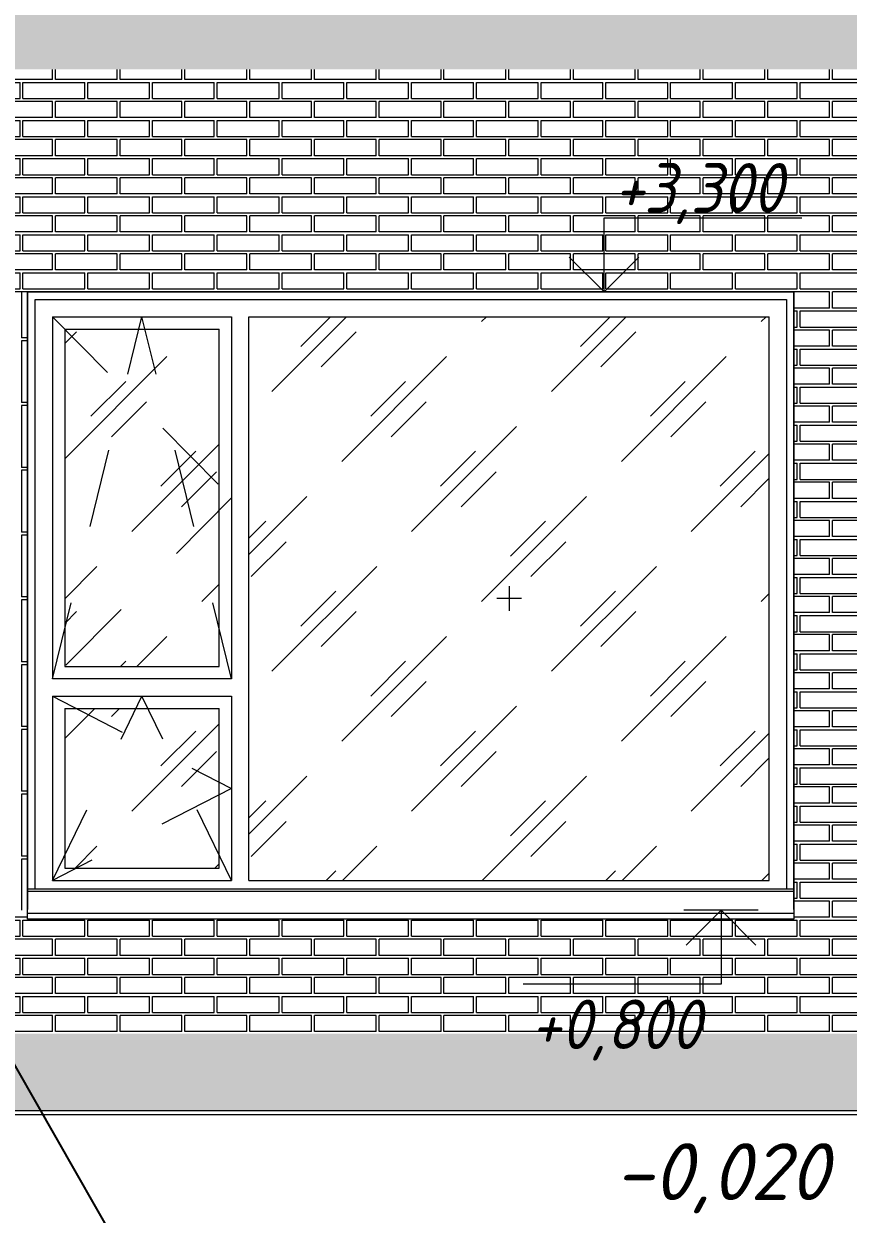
# Model space of a CAD drawing. Header units: millimetres. Extents: x 3914 to 319671, y -18248 to 19136.
# Drawn here: x 278270 to 281605, y -430 to 4384 of the extents above; entities that cross this region are included whole.
import ezdxf

# ---------------------------------------------------------------- set-up
doc = ezdxf.new("R2010")
doc.units = ezdxf.units.MM
doc.linetypes.add('Штрих', pattern=[635, 317.5, -317.5])
for name, color, linetype, lineweight in [('A-ANNO-NOTE', 7, 'Continuous', 9), ('A-DETL-2', 7, 'Continuous', 5), ('A-GLAZ', 7, 'Continuous', 9), ('A-GLAZ-1', 7, 'Continuous', 5), ('A-GLAZ-2', 7, 'Штрих', 5), ('A-WALL', 7, 'Continuous', 5), ('A-WALL-PATT', 7, 'Continuous', 5), ('G-ANNO-DIMS', 7, 'Continuous', 9), ('G-ANNO-DIMS-1', 7, 'Continuous', 20)]:
    doc.layers.add(name, color=color, linetype=linetype, lineweight=lineweight)
doc.styles.add('ISOCPEUR_I_1', font='isocpeui.ttf', dxfattribs={"height": 230})
doc.styles.add('ISOCPEUR_I_3', font='isocpeui.ttf', dxfattribs={"width": 0.9, "height": 200})
pattern_1 = [(45, (-39007.8, 1300), (-282.843, 282.843), [200, -600]), (45, (-39207.8, 1200), (-282.843, 282.843), [600, -200]), (45, (-38807.8, 1100), (-282.843, 282.843), [200, -600])]

# ---------------------------------------------------------------- blocks, each defined once
blk = doc.blocks.new('Окно_СКБ_2Ст_БезПР - ОК-1__3100х2500_h__Рекреация ДУ-37133684-АР2_ТР1_Фасад ___-1')
at = {"layer": 'A-GLAZ-1'}
h = blk.add_hatch(dxfattribs=at)
h.set_pattern_fill('FP_116', color=256, style=0, pattern_type=2)
h.set_pattern_definition(pattern_1)
h.paths.add_polyline_path([(-36745, 920), (-34640, 920), (-34640, 3200), (-36745, 3200), (-36745, 926.2)], flags=0)
h = blk.add_hatch(dxfattribs=at)
h.set_pattern_fill('FP_116', color=256, style=0, pattern_type=2)
h.set_pattern_definition(pattern_1)
h.paths.add_polyline_path([(-37490, 1785), (-36865, 1785), (-36865, 3150), (-37490, 3150), (-37490, 2020.2)], flags=0)
h = blk.add_hatch(dxfattribs=at)
h.set_pattern_fill('FP_116', color=256, style=0, pattern_type=2)
h.set_pattern_definition(pattern_1)
h.paths.add_polyline_path([(-36911, 970), (-36865, 970), (-36865, 1615), (-37490, 1615), (-37490, 970), (-37294.1, 970)], flags=0)
for p, q in [((-37640, 3300), (-37640, 802.5)), ((-34540, 3300), (-37640, 3300)), ((-34540, 802.5), (-34540, 3300)), ((-37610, 885), (-37610, 3270)), ((-37610, 3270), (-34570, 3270)), ((-34570, 3270), (-34570, 885)), ((-37540, 3200), (-37540, 1735)), ((-37540, 3200), (-36815, 3200)), ((-36815, 3200), (-36815, 1735)), ((-36745, 920), (-36745, 3200)), ((-36745, 3200), (-34640, 3200)), ((-34640, 920), (-34640, 3200)), ((-37490, 3150), (-37490, 1785)), ((-37490, 3150), (-36865, 3150)), ((-36865, 1785), (-36865, 3150)), ((-35692.5, 2110), (-35692.5, 2010)), ((-35642.5, 2060), (-35742.5, 2060)), ((-37490, 1785), (-36865, 1785)), ((-36815, 1735), (-37540, 1735)), ((-37540, 1665), (-37540, 920)), ((-37540, 1665), (-36815, 1665)), ((-36815, 1665), (-36815, 920)), ((-37490, 1615), (-37490, 970)), ((-37490, 1615), (-36865, 1615)), ((-36865, 970), (-36865, 1615)), ((-37490, 970), (-36865, 970)), ((-37540, 920), (-36815, 920)), ((-36745, 920), (-34640, 920))]:
    blk.add_line(p, q, dxfattribs=at)
at = {"layer": 'A-GLAZ-2'}
for p, q in [((-37540, 1735), (-37177.5, 3200)), ((-37540, 3200), (-36815, 2467.5)), ((-36815, 1735), (-37177.5, 3200)), ((-36815, 2467.5), (-37540, 1735)), ((-37540, 920), (-37177.5, 1665)), ((-37540, 1665), (-36815, 1292.5)), ((-36815, 920), (-37177.5, 1665)), ((-36815, 1292.5), (-37540, 920))]:
    blk.add_line(p, q, dxfattribs=at)
blk = doc.blocks.new('WNW_Отлив - Отлив_металлический-33822956-АР2_ТР1_Фасад ___-1')
at = {"layer": 'A-GLAZ-1'}
for p, q in [((-77249.8, 9285), (-80349.8, 9285)), ((-77249.8, 9275), (-80349.8, 9275)), ((-80349.8, 9188), (-80349.8, 9202.5)), ((-77249.8, 9202.5), (-77249.8, 9188)), ((-80349.8, 9163), (-80349.8, 9188)), ((-80349.8, 9188), (-77249.8, 9188)), ((-77249.8, 9163), (-80349.8, 9163)), ((-77249.8, 9188), (-77249.8, 9163))]:
    blk.add_line(p, q, dxfattribs=at)
blk = doc.blocks.new('Высотные отметки - Стрелка_Низ-17668717-АР2_ТР1_Фасад ___-1')
at = {"layer": 'G-ANNO-DIMS'}
for p, q in [((-87905.4, 3599.7), (-88205.4, 3599.7)), ((-88055.5, 3599.7), (-88055.5, 3299.7)), ((-88055.5, 3299.7), (-88855.5, 3299.7))]:
    blk.add_line(p, q, dxfattribs=at)
at = {"layer": 'G-ANNO-DIMS-1'}
for q in [(-88196.9, 3458.3), (-87914.1, 3458.3)]:
    blk.add_line((-88055.5, 3599.7), q, dxfattribs=at)
blk = doc.blocks.new('Высотные отметки - Стрелка_Верх-17668718-АР2_ТР1_Фасад ___-1')
at = {"layer": 'G-ANNO-DIMS'}
for p, q in [((2945.4, 7800), (3745.4, 7800)), ((2945.4, 7500), (2945.4, 7800)), ((2793.8, 7500), (3093.8, 7500))]:
    blk.add_line(p, q, dxfattribs=at)
at = {"layer": 'G-ANNO-DIMS-1'}
for q in [(2804, 7641.4), (3086.9, 7641.4)]:
    blk.add_line((2945.4, 7500), q, dxfattribs=at)

msp = doc.modelspace()

# ---------------------------------------------------------------- hatches: boundary and pattern name
at = {"layer": 'A-WALL-PATT'}
h = msp.add_hatch(dxfattribs=at)
h.set_pattern_fill('FP_127', color=256, style=0, pattern_type=2)
h.set_pattern_definition([(180, (282386.86, 4215.69), (-2e-14, -154), [125, -137]), (90, (282386.86, 4150.7), (-262, 2e-14), [65, -89]), (180, (282386.86, 4150.69), (-2e-14, -154), [125, -137]), (90, (282398.86, 4150.7), (-262, 2e-14), [65, -89]), (180, (282523.86, 4150.69), (-2e-14, -154), [125, -137]), (180, (282523.86, 4215.69), (-2e-14, -154), [125, -137]), (90, (282267.86, 4227.7), (-262, 2e-14), [65, -89]), (90, (282517.86, 4227.7), (-262, 2e-14), [65, -89]), (0, (282267.86, 4227.69), (0, -154), [250, -12]), (0, (282267.86, 4292.69), (0, -154), [250, -12])])
h.paths.add_polyline_path([(274015.9, 4200), (282065.9, 4200), (282065.9, 4230.5), (282035.9, 4230.5), (282035.9, 4307.5), (282065.9, 4307.5), (282065.9, 4384.5), (282035.9, 4384.5), (282035.9, 4461.5), (282065.9, 4461.5), (282065.9, 4538.5), (282035.9, 4538.5), (282035.9, 4615.5), (282065.9, 4615.5), (282065.9, 4692.5), (282035.9, 4692.5), (282035.9, 4769.5), (282065.9, 4769.5), (282065.9, 4846.5), (282035.9, 4846.5), (282035.9, 4923.5), (282065.9, 4923.5), (282065.9, 5000.5), (282035.9, 5000.5), (282035.9, 5077.5), (282065.9, 5077.5), (282065.9, 5154.5), (282035.9, 5154.5), (282035.9, 5231.5), (282065.9, 5231.5), (282065.9, 5308.5), (282035.9, 5308.5), (282035.9, 5385.5), (282065.9, 5385.5), (282065.9, 5462.5), (282035.9, 5462.5), (282035.9, 5539.5), (282065.9, 5539.5), (282065.9, 5616.5), (282035.9, 5616.5), (282035.9, 5693.5), (282065.9, 5693.5), (282065.9, 5770.5), (282035.9, 5770.5), (282035.9, 5847.5), (282065.9, 5847.5), (282065.9, 5924.5), (282035.9, 5924.5), (282035.9, 6001.5), (282065.9, 6001.5), (282065.9, 6078.5), (282035.9, 6078.5), (282035.9, 6155.5), (282065.9, 6155.5), (282065.9, 6231.7), (282035.9, 6232.5), (282035.9, 6309.5), (282065.9, 6309.5), (282065.9, 6386.5), (282035.9, 6386.5), (282035.9, 6463.5), (282065.9, 6463.5), (282065.9, 6540.5), (282035.9, 6540.5), (282035.9, 6617.5), (282065.9, 6617.5), (282065.9, 6694.5), (282035.9, 6694.5), (282035.9, 6771.5), (282065.9, 6771.5), (282065.9, 6848.5), (282035.9, 6848.5), (282035.9, 6925.5), (282065.9, 6925.5), (282065.9, 7002.5), (282035.9, 7002.5), (282035.9, 7079.5), (282065.9, 7079.5), (282065.9, 7156.5), (282035.9, 7156.5), (282035.9, 7233.5), (282065.9, 7233.5), (282065.9, 7310.5), (282035.9, 7310.5), (282035.9, 7387.5), (282065.9, 7387.5), (282065.9, 9979), (274015.9, 9979), (274015.9, 4212.7)], flags=0)
h.paths.add_polyline_path([(279398, 4963), (278285.4, 4964), (278285.4, 7500), (281385.4, 7500), (281385.4, 4963), (280930.2, 4963)], flags=0)
h.paths.add_polyline_path([(274215.9, 4963), (274215.9, 7500), (277042.9, 7500), (277042.9, 5000), (277020.2, 5000), (277020.2, 4997.7), (276943.2, 4997.7), (276943.2, 5000), (276866.2, 5000), (276866.2, 4997.7), (276789.2, 4997.7), (276789.2, 5000), (276712.2, 5000), (276712.2, 4997.7), (276635.2, 4997.7), (276635.2, 5000), (276558.2, 5000), (276558.2, 4997.7), (276481.2, 4997.7), (276481.2, 5000), (276404.2, 5000), (276404.2, 4997.7), (276327.2, 4997.7), (276327.2, 5000), (276250.2, 5000), (276250.2, 4997.7), (276173.2, 4997.7), (276173.2, 5000), (276115.9, 5000), (276115.9, 4963), (274525.4, 4963)], flags=0)
h = msp.add_hatch(dxfattribs=at)
h.set_pattern_fill('FP_125', color=256, style=0, pattern_type=2)
h.set_pattern_definition([(180, (282315.92, 66), (-2e-14, -154), [125, -137]), (90, (282315.92, 1), (-262, 2e-14), [65, -89]), (180, (282315.92, 1), (-2e-14, -154), [125, -137]), (90, (282327.92, 1), (-262, 2e-14), [65, -89]), (180, (282452.92, 1), (-2e-14, -154), [125, -137]), (180, (282452.92, 66), (-2e-14, -154), [125, -137]), (90, (282196.92, 78), (-262, 2e-14), [65, -89]), (90, (282446.92, 78), (-262, 2e-14), [65, -89]), (0, (282196.92, 78), (0, -154), [250, -12]), (0, (282196.92, 143), (0, -154), [250, -12])])
h.paths.add_polyline_path([(280930.2, 300), (282035.9, 300), (282035.9, 303), (282065.9, 303.5), (282065.4, 380), (282035.9, 380), (282035.9, 457), (282065.9, 457.5), (282065.9, 534), (282035.9, 534.5), (282035.9, 611), (282065.9, 611.5), (282065.9, 687.8), (282035.9, 688.5), (282035.9, 764.5), (282065.9, 765.5), (282065.9, 842), (282035.9, 842.5), (282035.9, 919), (282065.9, 919.5), (282065.9, 996), (282035.9, 996.5), (282035.9, 1073), (282065.9, 1073.5), (282065.9, 1150), (282035.9, 1150.5), (282035.9, 1227), (282065.9, 1227.5), (282065.9, 1304), (282035.9, 1304.5), (282035.9, 1381), (282065.9, 1381.5), (282065.9, 1458), (282035.9, 1458.5), (282035.9, 1535), (282065.9, 1535.5), (282065.9, 1612), (282035.9, 1612.5), (282035.9, 1689), (282065.9, 1689.5), (282065.9, 1766), (282035.9, 1766.5), (282035.9, 1843), (282065.9, 1843.5), (282065.9, 1920), (282035.9, 1920.5), (282035.9, 1997), (282065.9, 1997.5), (282065.9, 2074), (282035.9, 2074.5), (282035.9, 2151), (282058.9, 2151.5), (282058.9, 2228), (282035.9, 2228.5), (282035.9, 2305), (282058.9, 2305.5), (282058.9, 2382), (282035.9, 2382.5), (282035.9, 2459), (282058.9, 2459.5), (282058.9, 2536), (282035.9, 2536.5), (282035.9, 2613), (282058.9, 2613.5), (282058.9, 2690), (282035.9, 2690.5), (282035.9, 2767), (282058.9, 2767.5), (282058.9, 2844), (282035.9, 2844.5), (282035.9, 2921), (282058.9, 2921.5), (282058.9, 2998), (282035.9, 2998.5), (282035.9, 3075), (282058.9, 3075.5), (282058.9, 3152), (282035.9, 3152.5), (282035.9, 3229), (282058.9, 3229.8), (282058.9, 3300), (282035.9, 3300), (282035.9, 3383), (282065.9, 3383.5), (282065.9, 3460), (282035.9, 3460.5), (282035.9, 3537), (282065.9, 3537.5), (282065.9, 3614), (282035.9, 3614), (282035.9, 3691), (282065.9, 3691), (282065.9, 3768), (282035.9, 3768), (282035.9, 3845), (282065.9, 3845), (282065.9, 3922), (282035.9, 3922), (282035.9, 3999), (282065.9, 3999), (282065.9, 4076), (282035.9, 4076), (282035.9, 4153), (282065.9, 4153), (282065.9, 4200), (277435.9, 4200), (277435.9, 3300), (281385.9, 3300), (281385.9, 763), (278285.9, 764), (278285.9, 800), (277435.9, 800), (277435.9, 300), (279398, 300)], flags=0)
h = msp.add_hatch(dxfattribs=at)
h.set_pattern_fill('FP_143', color=256, style=0, pattern_type=2)
h.set_pattern_definition([(270, (280262.6, 7818.6), (154, 9e-15), [125, -137]), (180, (280327.6, 7818.6), (-3e-14, -262), [65, -89]), (270, (280327.6, 7818.6), (154, 9e-15), [125, -137]), (180, (280327.6, 7830.6), (-3e-14, -262), [65, -89]), (270, (280327.6, 7955.6), (154, 9e-15), [125, -137]), (270, (280262.6, 7955.6), (154, 9e-15), [125, -137]), (180, (280250.6, 7699.6), (-3e-14, -262), [65, -89]), (180, (280250.6, 7949.6), (-3e-14, -262), [65, -89]), (90, (280250.6, 7699.6), (154, -9e-15), [250, -12]), (90, (280185.6, 7699.6), (154, -9e-15), [250, -12])])
h.paths.add_polyline_path([(277485.2, 800), (277562.2, 800), (277562.2, 3300), (277485.2, 3300)], flags=0)
h.paths.add_polyline_path([(277639.2, 800), (277716.2, 800), (277716.2, 3300), (277639.2, 3300)], flags=0)
h.paths.add_polyline_path([(277793.2, 800), (277870.2, 800), (277870.2, 3300), (277793.2, 3300)], flags=0)
h.paths.add_polyline_path([(277947.2, 800), (278024.2, 800), (278024.2, 3300), (277947.2, 3300), (277947.2, 802.5)], flags=0)
h.paths.add_polyline_path([(278101.2, 800), (278178.2, 800), (278178.2, 3300), (278101.2, 3300), (278101.2, 802.5)], flags=0)
h.paths.add_polyline_path([(278285.9, 800), (278285.9, 3300), (278255.2, 3300), (278255.2, 800)], flags=0)
h = msp.add_hatch(dxfattribs=at)
h.set_pattern_fill('FP_130', color=256, style=0, pattern_type=2)
h.set_pattern_definition([(180, (273935.92, 66), (-2e-14, -154), [125, -137]), (90, (273935.92, 1), (-262, 2e-14), [65, -89]), (180, (273935.92, 1), (-2e-14, -154), [125, -137]), (90, (273947.92, 1), (-262, 2e-14), [65, -89]), (180, (274072.92, 1), (-2e-14, -154), [125, -137]), (180, (274072.92, 66), (-2e-14, -154), [125, -137]), (90, (273816.92, 78), (-262, 2e-14), [65, -89]), (90, (274066.92, 78), (-262, 2e-14), [65, -89]), (0, (273816.92, 78), (0, -154), [250, -12]), (0, (273816.92, 143), (0, -154), [250, -12])])
h.paths.add_polyline_path([(282065.4, -10), (282065.4, 72), (282035.9, 72), (282035.9, 149), (282065.4, 149), (282065.4, 226), (282035.9, 226), (282035.9, 300), (275942.9, 300), (275942.9, 0), (274242.9, 0), (274242.9, 300), (274015.9, 300), (274015.9, -10), (281696.4, -10)], flags=0)

# ---------------------------------------------------------------- linework, layer by layer
at = {"color": 1}
msp.add_line((276216, 3700), (281122, -4879), dxfattribs=at)
at = {"layer": 'A-DETL-2'}
msp.add_line((302545.6, -27.8), (274015.9, -27.8), dxfattribs=at)
at = {"layer": 'A-WALL'}
for p, q in [((278285.9, 3300), (281385.9, 3300)), ((278285.9, 802.5), (278285.9, 3300)), ((281385.9, 3300), (281385.9, 802.5)), ((274015.9, -10), (302465.7, -10))]:
    msp.add_line(p, q, dxfattribs=at)
at = {"layer": 'G-ANNO-DIMS'}
for p, q in [((280372.9, 3300), (280617.5, 3300)), ((281111.8, 800), (281090.9, 800))]:
    msp.add_line(p, q, dxfattribs=at)

# ---------------------------------------------------------------- block references
at = {"layer": 'A-GLAZ'}
for name, p in [('Окно_СКБ_2Ст_БезПР - ОК-1__3100х2500_h__Рекреация ДУ-37133684-АР2_ТР1_Фасад ___-1', (315925.9, 0)), ('WNW_Отлив - Отлив_металлический-33822956-АР2_ТР1_Фасад ___-1', (358635.7, -8400))]:
    msp.add_blockref(name, p, dxfattribs=at)
at = {"layer": 'G-ANNO-DIMS'}
for name, p in [('Высотные отметки - Стрелка_Верх-17668718-АР2_ТР1_Фасад ___-1', (277672, -4200)), ('Высотные отметки - Стрелка_Низ-17668717-АР2_ТР1_Фасад ___-1', (369146.3, -2799.7))]:
    msp.add_blockref(name, p, dxfattribs=at)

# ---------------------------------------------------------------- texts
at = {"layer": 'A-ANNO-NOTE', "insert": (280658.3, -142.5), "char_height": 230, "width": 1098.312, "attachment_point": 1, "style": 'ISOCPEUR_I_1'}
msp.add_mtext('-0,020', dxfattribs=at)
at = {"layer": 'G-ANNO-DIMS', "char_height": 200, "width": 841.377, "attachment_point": 1, "line_spacing_factor": 1.149209, "style": 'ISOCPEUR_I_3'}
for s, insert in [('+3,300', (280656.9, 3821.3)), ('+0,800', (280320.3, 438.2))]:
    msp.add_mtext(s, dxfattribs=dict(at, insert=insert))

doc.saveas('drawing.dxf')
